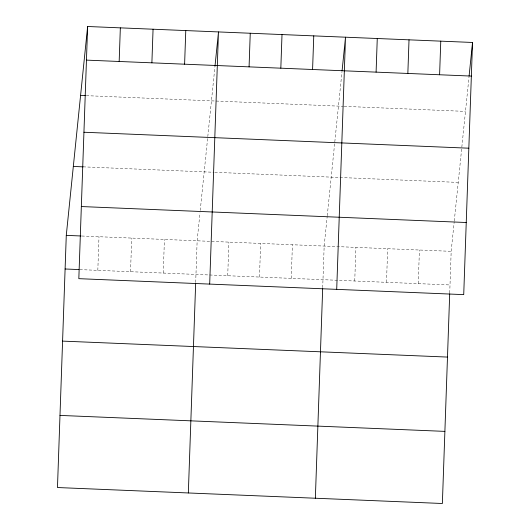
<?xml version="1.0" encoding="UTF-8"?>
<svg xmlns="http://www.w3.org/2000/svg" width="530" height="530" viewBox="0 0 530 530"><rect width="100%" height="100%" fill="white"/><g stroke="black" fill="none" stroke-linecap="round" stroke-linejoin="round"><path stroke-width="0.4" stroke-dasharray="2.65 1.99" d="M97.818 270.346L98.991 236.731M130.532 271.704L131.712 238.083M163.253 273.063L164.426 239.441M195.689 282.43L197.14 240.799L199.995 212.901M227.721 275.732L228.894 242.117M259.475 277.051L260.654 243.436M291.235 278.369L292.408 244.747M322.704 287.697L324.161 246.066L327.182 216.525M354.742 281.006L355.915 247.384M386.496 282.318L387.668 248.702M418.25 283.636L419.422 250.014M449.725 292.964L451.176 251.333L454.197 221.792M200.247 210.436L214.888 67.211M327.262 215.703L341.989 71.656M454.283 220.97L469.01 76.93M86.304 95.665L343.354 106.325M344.169 106.358L465.486 111.393M83.137 166.851L213.961 172.276M214.776 172.31L458.225 182.406M81.819 236.016L451.176 251.333M79.825 269.604L450.003 284.954"/><path stroke-width="0.79" d="M87.629 26.5L78.824 278.667L463.724 294.627L472.528 42.466L87.629 26.5L66.276 235.373L57.472 487.534L442.371 503.5L449.698 293.766M119.17 61.473L120.343 27.858M151.885 62.831L153.064 29.216M184.606 64.19L185.778 30.568M188.335 492.966L195.663 283.232M209.688 284.093L218.493 31.926L214.968 66.389M249.073 66.866L250.246 33.244M280.827 68.178L282.006 34.563M312.581 69.496L313.76 35.881M315.357 498.233L322.677 288.499M336.709 289.36L345.514 37.193L342.075 70.841M376.095 72.133L377.267 38.511M407.848 73.451L409.021 39.829M439.602 74.763L440.775 41.148M469.09 76.108L472.528 42.466M86.456 60.122L471.356 76.082M80.58 95.426L85.489 95.632M83.932 132.242L468.838 148.201M73.319 166.447L83.137 166.851M81.342 206.548L466.241 222.507M66.276 235.373L80.997 235.982M65.104 268.988L79.003 269.565M62.58 341.108L447.486 357.074M59.989 415.414L444.889 431.38"/></g></svg>
